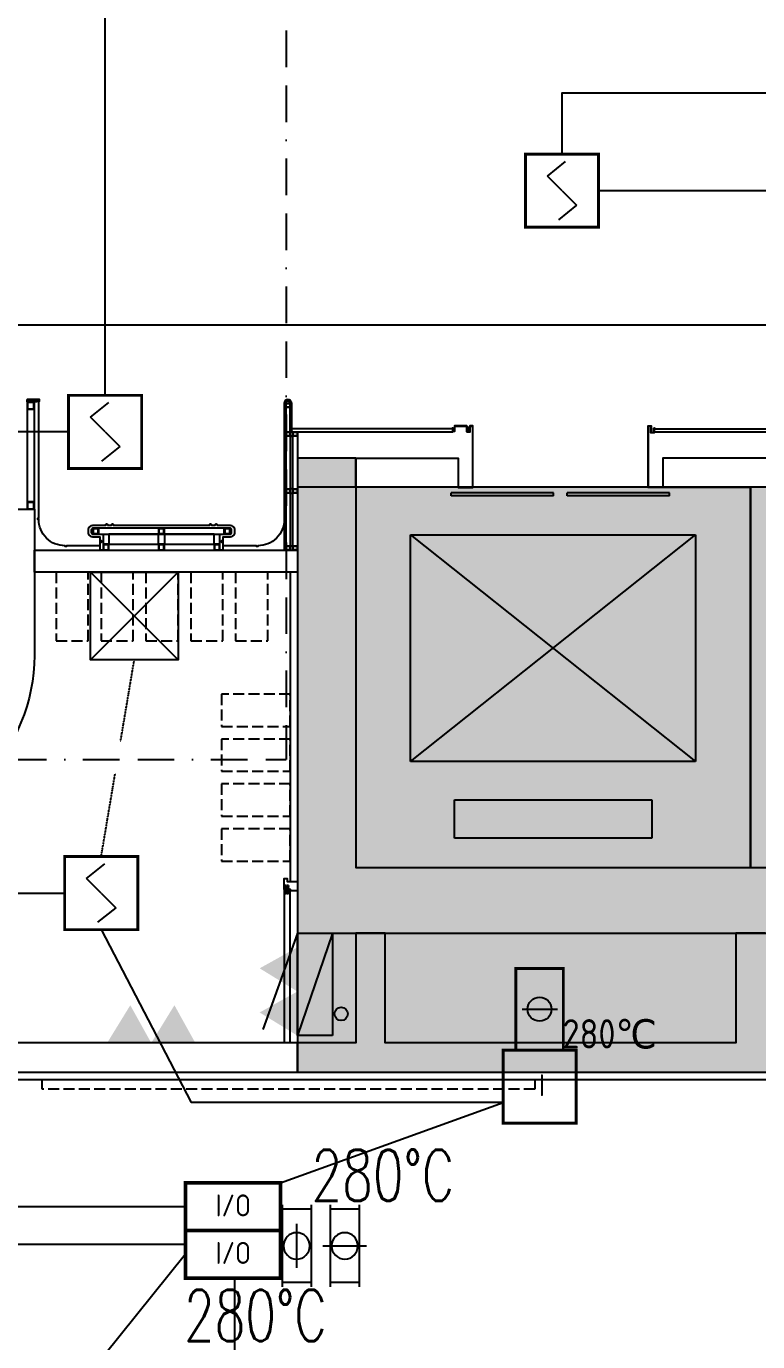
# Model space of a CAD drawing. Extents: x -284868 to 304789, y -137694 to 137894.
# Drawn here: x 200333 to 205338, y -105532 to -96536 of the extents above; entities that cross this region are included whole.
import ezdxf
from ezdxf.enums import TextEntityAlignment as Align

# ---------------------------------------------------------------- set-up
doc = ezdxf.new("R2010")
doc.units = 0
doc.set_wipeout_variables(frame=1)
doc.linetypes.add('BORDER2', pattern=[0.875, 0.25, -0.125, 0.25, -0.125, 0, -0.125])
doc.linetypes.add('DASH', pattern=[0.35, 0.25, -0.1])
doc.layers.get('0').update_dxf_attribs({"linetype": 'CONTINUOUS'})
for name, color, linetype in [('0-墙', 4, 'CONTINUOUS'), ('0-建筑柱体', 251, 'CONTINUOUS'), ('0-消防栓(给排水)', 9, 'CONTINUOUS'), ('0-电梯', 3, 'CONTINUOUS'), ('0-非设计区域', 251, 'CONTINUOUS'), ('E-FIRE-CIRC', 120, 'CONTINUOUS'), ('E-FIRE-EQPM', 3, 'CONTINUOUS'), ('EQUIP-消防', 3, 'CONTINUOUS'), ('EQUIP-通讯', 3, 'CONTINUOUS'), ('P-完成面', 42, 'CONTINUOUS'), ('P-平面家具', 3, 'CONTINUOUS'), ('P-门扇', 6, 'CONTINUOUS'), ('WIRE-消防电源', 2, 'TG_D'), ('WIRE-照明', 130, 'CONTINUOUS'), ('WIRE-电话插孔', 120, 'BORDER2'), ('WIRE-网络', 130, 'BORDER2')]:
    doc.layers.add(name, color=color, linetype=linetype)
doc.layers.add('暖通-排烟-阀门-消防', color=7, linetype='CONTINUOUS', lineweight=25)
doc.styles.add('_TEL_ATTDEF', font='GBENOR', dxfattribs={"width": 0.8, "height": 3, "bigfont": 'GBCBIG'})
doc.styles.add('_TEL_DIM', font='SIMPLEX', dxfattribs={"width": 0.8, "height": 3.5, "bigfont": 'HZTXT'})
doc.styles.add('HZF', font='ROMANS2', dxfattribs={"width": 0.7, "bigfont": 'HZDF2'})
doc.styles.get("Standard").update_dxf_attribs({"font": 'GBENOR', "bigfont": 'GBCBIG'})
doc.styles.add('TG_LINETYPE', font='SIMPLEX', dxfattribs={"width": 0.8, "height": 3, "bigfont": 'HZTXT'})
doc.linetypes.add('TG_D', pattern='A,2,-0.3,["D",TG_LINETYPE,S=0.1,R=0,X=-0.23,Y=-0.15],0', length=2.3)

# ---------------------------------------------------------------- blocks, each defined once
blk = doc.blocks.new('213r5467')
for p, q in [((-90909.2, -260063), (-90909.2, -260325.5)), ((-89559.2, -260063), (-90909.2, -260063)), ((-89559.2, -260325.5), (-89559.2, -260063)), ((-90909.2, -260325.5), (-89559.2, -260325.5)), ((-91209.2, -260588), (-91209.2, -262138)), ((-89259.2, -260588), (-91209.2, -260588)), ((-91209.2, -260588), (-89259.2, -262138)), ((-91209.2, -262138), (-89259.2, -260588)), ((-89259.2, -262138), (-89259.2, -260588)), ((-91209.2, -262138), (-89259.2, -262138))]:
    blk.add_line(p, q)
blk.add_lwpolyline([(-88884.2, -262463), (-91584.2, -262463), (-91584.2, -259863), (-88884.2, -259863), (-88884.2, -262463)])
blk = doc.blocks.new('sgASGHHHH')
for points in [[(-109045.8, -917824), (-109045.8, -921074), (-108645.8, -920624), (-108645.8, -917824)], [(-108645.8, -920624), (-109045.8, -921074), (-102995.8, -921074), (-102879.2, -920774), (-102995.8, -920624)]]:
    blk.add_hatch(color=256).paths.add_polyline_path(points)
at = {"color": 4}
for p, q in [((-109045.8, -917824), (-109045.8, -921074)), ((-108645.8, -917824), (-109045.8, -917824)), ((-108645.8, -917824), (-108645.8, -920624)), ((-108645.8, -920624), (-102995.8, -920624)), ((-109045.8, -921074), (-102995.8, -921074))]:
    blk.add_line(p, q, dxfattribs=at)
blk = doc.blocks.new('A$C5B4E3DF6')
for p, q in [((0, 240), (-658.7, 476.9)), ((-700, 0), (-700, 240)), ((0, 0), (-700, 240)), ((-700, 240), (0, 240)), ((0, 240), (0, 0)), ((0, 0), (-700, 0))]:
    blk.add_line(p, q)
for points in [[(-700, 240), (-541.4, 498.1), (-398.1, 240)], [(-398.1, 240), (-239.5, 498.1), (-96.1, 240)], [(-700, 0), (-700, 240), (0, 0)]]:
    blk.add_solid(points)
blk = doc.blocks.new('A$C3F6147FC')
blk.add_circle((299.5, -3801.1), 45.5)
at = {"rotation": 90}
blk.add_blockref('A$C5B4E3DF6', (240, -3250), dxfattribs=at)
blk = doc.blocks.new('$DORLIB2D$00000127')
at = {"color": 0}
for points in [[(-0.5333, 0.7949), (-0.5333, 0.6904)], [(-0.0333, 0.7949), (-0.5333, 0.7949)], [(-0.0333, 0.7949), (-0.0333, 0.6904)], [(0.5333, 0.7949), (0.0333, 0.7949)], [(0.0333, 0.7949), (0.0333, 0.6904)], [(0.5333, 0.7949), (0.5333, 0.6904)], [(-0.0333, 0.6904), (-0.5333, 0.6904)], [(0.5333, 0.6904), (0.0333, 0.6904)], [(0.5, 0.5), (-0.5, 0.5)]]:
    blk.add_lwpolyline(points, dxfattribs=at)
blk = doc.blocks.new('A$C611527F21')
h = blk.add_hatch(color=7)
h.dxf.hatch_style = 1
h.set_gradient(color1=(255, 255, 255), color2=(255, 255, 0), tint=1, name='CYLINDER')
h.paths.add_polyline_path([(1340, -405), (1340, -380), (1320, -380), (1320, -406), (1325, -410), (1335, -410)])
for points in [[(60, -375), (60, -405), (55, -405), (55, -400), (56.5, -400), (56.5, -403.5), (58.5, -403.5), (58.5, -373.5), (81.5, -373.5), (81.5, -418.5), (98.5, -418.5), (98.5, 0), (0, 0), (0, 1.5), (100, 1.5), (100, -420), (80, -420), (80, -375), (60, -375)], [(1438.5, -400), (1438.5, -403.5), (1436.5, -403.5), (1436.5, -383.5), (1423.5, -383.5), (1423.5, -418.5), (1341.5, -418.5), (1341.5, -378.5), (1318.5, -378.5), (1318.5, -418.5), (1301.5, -418.5), (1301.5, 0), (1400, 0), (1400, 1.5), (1300, 1.5), (1300, -420), (1320, -420), (1320, -380), (1340, -380), (1340, -420), (1425, -420), (1425, -385), (1435, -385), (1435, -405), (1440, -405), (1440, -400), (1438.5, -400)]]:
    blk.add_lwpolyline(points)
blk.add_lwpolyline([(1340, -405), (1340, -380), (1320, -380), (1320, -406), (1325, -410), (1335, -410)], close=True)
blk = doc.blocks.new('A$C67A6433D')
at = {"linetype": 'DASH', "ltscale": 0.03}
blk.add_wipeout([(30.7, 0), (-28.1, 0), (-28.1, 25.8), (30.7, 25.8)], dxfattribs=at)
for p, q in [((-25.8, 19.5), (-22.7, 19)), ((-25.4, 13.4), (-18.7, 4.2)), ((-20.9, 18.6), (-9.1, 16.4)), ((-20.3, 1.6), (-20.3, 0)), ((-18.9, 12.6), (-11.9, 2.9)), ((-17.9, 11.2), (-6.8, 9.1)), ((-16, 8.5), (-6.1, 8.5)), ((-16, 2.9), (-0.3, 2.9)), ((-13, 24.2), (-13, 25.8)), ((-12.3, 23.4), (-12.3, 24.7)), ((-12.3, 24.7), (0, 24.7)), ((-8.8, 11.8), (-8.7, 20.7)), ((-8.7, 16.4), (-8.7, 20.7)), ((-1.5, 4), (-7.9, 10.2)), ((-1.9, 19.2), (-3.5, 14.1)), ((0.4, 9.4), (-2.8, 11.9)), ((2.6, 9.4), (5.8, 11.9)), ((30.4, 25.8), (3, 25.8)), ((14.9, 24.7), (3, 24.7)), ((18.6, 2.9), (3.3, 2.9)), ((4.5, 4), (10.9, 10.2)), ((4.9, 19.2), (6.5, 14.1)), ((18.6, 8.5), (9.1, 8.5)), ((11.8, 11.8), (11.7, 20.7)), ((23.5, 18.6), (11.7, 16.4)), ((20.5, 11.2), (12.3, 9.7)), ((21.5, 12.6), (14.5, 2.9)), ((14.9, 23.4), (14.9, 24.7)), ((15.6, 24.2), (15.6, 25.8)), ((28, 13.4), (21.4, 4.2)), ((22.9, 1.6), (22.9, 0)), ((28.4, 19.5), (25.4, 19))]:
    blk.add_line(p, q, dxfattribs=at)
for points in [[(0, 9.7), (0, 25.8), (-27.7, 25.8), (-27.7, 0), (0, 0), (0, 2.7)], [(3, 9.7), (3, 25.8), (30.7, 25.8), (30.7, 0), (3, 0), (3, 2.7)]]:
    blk.add_lwpolyline(points, dxfattribs=at)
for points in [[(-13, 24.2), (-13, 24.2), (-25.8, 24.2, 0.414214), (-26.5, 23.4), (-26.5, 2.4, 0.414214), (-25.8, 1.6), (-20.3, 1.6)], [(-12.3, 23.4), (-25, 23.4, 0.414214), (-25.8, 22.6), (-25.8, 16.8)], [(-25.8, 14), (-25.8, 5, 0.414214), (-25, 4.2), (-18.7, 4.2)], [(14.9, 23.4), (27.6, 23.4, -0.414214), (28.4, 22.6), (28.4, 16.8)], [(15.6, 24.2), (15.6, 24.2), (28.4, 24.2, -0.414214), (29.2, 23.4), (29.2, 2.4, -0.414214), (28.4, 1.6), (22.9, 1.6)], [(28.4, 14), (28.4, 5, -0.414214), (27.6, 4.2), (21.4, 4.2)]]:
    blk.add_lwpolyline(points, format="xyb", dxfattribs=at)
for centre in [(-22.5, 15.4), (-5.1, 20.7), (1.5, 6), (8.1, 20.7), (25.1, 15.4)]:
    blk.add_circle(centre, 1.99, dxfattribs=at)
for centre, radius, start, end in [((-22.5, 15.4), 3.58, 338.85628, 221.96096), ((-17.6, 13.5), 1.59, 158.85628, 216.02452), ((-16, 6.5), 3.58, 211.82128, 270), ((-6.8, 11.8), 1.99, 178.25247, 238.26721), ((-5.1, 20.7), 3.58, 334.84516, 179.12624), ((-1.6, 13.5), 1.99, 160.89293, 232.11387), ((1.5, 6), 3.58, 213.03161, 326.96839), ((1.5, 6), 3.58, 72.86559, 107.13441), ((8.1, 20.7), 3.58, 0.87376, 205.15484), ((4.6, 13.5), 1.99, 307.88613, 19.10707), ((9.8, 11.8), 1.99, 301.73279, 1.74753), ((12, 11.2), 1.59, 222.33862, 280.57582), ((18.6, 6.5), 3.58, 270, 328.17872), ((25.1, 15.4), 3.58, 318.03904, 201.14372), ((20.2, 13.5), 1.59, 323.97548, 21.14372)]:
    blk.add_arc(centre, radius, start, end, dxfattribs=at)
blk = doc.blocks.new('A$Ccb2b344d')
at = {"layer": 'P-完成面', "color": 251}
for points in [[(0, 0), (30, 0), (30, 30), (0, 30)], [(2, 2), (28, 2), (28, 28), (2, 28)]]:
    blk.add_lwpolyline(points, close=True, dxfattribs=at)
blk = doc.blocks.new('A$C05673959')
at = {"color": 6, "linetype": 'DASH', "ltscale": 80, "elevation": 0}
for points in [[(6, 41), (1, 45), (0, 39)], [(10, 25), (1, 45)], [(17, 47), (20, 52), (23, 47)], [(20, 25), (20, 52)], [(30, 25), (39, 45)], [(34, 41), (39, 45), (40, 39)]]:
    blk.add_lwpolyline(points, dxfattribs=at)
for points in [[(5, 15), (5, 0), (35, 0), (35, 15)], [(10, 15), (30, 15), (30, 25), (10, 25)]]:
    blk.add_lwpolyline(points, close=True, dxfattribs=at)
blk = doc.blocks.new('A$C91fbf63e')
at = {"color": 8}
blk.add_wipeout([(0, 0), (-50, 0), (-50, -50), (0, -50)], dxfattribs=at).dxf.layer = 'P-完成面'
at = {"layer": 'P-完成面'}
h = blk.add_hatch(dxfattribs=at)
h.set_pattern_fill('_USER', color=8, scale=3.749611, angle=225, style=0, double=1, pattern_type=0)
h.set_pattern_definition([(135, (1.25, -48.3284), (2.65138, 2.65138), []), (45, (1.25, -48.3284), (2.65138, -2.65138), [])])
h.paths.add_polyline_path([(-2, -48), (-2, -43), (-47, -43), (-47, -48)])
at = {"layer": 'P-完成面', "color": 3, "elevation": 0}
for points in [[(-3, -48), (-2, -48), (-2, -2), (-48, -2), (-48, -48), (-47, -48), (-47, -50), (-50, -50), (-50, 0), (0, 0), (0, -50), (-3, -50), (-3, -48)], [(-47, -43), (-2, -43), (-2, -48), (-47, -48), (-47, -43)]]:
    blk.add_lwpolyline(points, dxfattribs=at)
at = {"layer": 'P-完成面', "color": 8, "elevation": 0}
blk.add_lwpolyline([(-47, -50), (-3, -50)], dxfattribs=at)
at = {"layer": 'P-完成面', "color": 8}
for centre in [(-47, -43, 0), (-2, -43, 0)]:
    blk.add_arc(centre, 0.722, 234.7473, 305.2527, dxfattribs=at)
at = {"layer": 'P-完成面', "color": 8, "extrusion": (0, 0, -1), "xscale": -0.674219491757518, "yscale": 0.674219491757518, "zscale": -0.674219491757518, "rotation": 180}
blk.add_blockref('A$C05673959', (12, -2, 0), dxfattribs=at)
blk = doc.blocks.new('A$Cfa0514bd')
at = {"layer": 'P-完成面', "color": 251, "ltscale": 3}
for points in [[(0, 0), (40, 0), (40, 40), (0, 40)], [(3, 3), (37, 3), (37, 37), (3, 37)]]:
    blk.add_lwpolyline(points, close=True, dxfattribs=at)
blk = doc.blocks.new('A$C55830984')
at = {"layer": 'P-完成面', "color": 251}
for points in [[(-50, 50), (0, 50), (0, 0), (-50, 0)], [(-47, 47), (-3, 47), (-3, 3), (-47, 3)]]:
    blk.add_lwpolyline(points, close=True, dxfattribs=at)
blk = doc.blocks.new('A$Ca6733954')
for points in [[(0, 0), (-158.6, 258.1), (-301.9, 0)], [(301.9, 0), (143.3, 258.1), (0, 0)]]:
    blk.add_solid(points)
blk = doc.blocks.new('$equip$00002649')
for p, q in [((-0.5, 0.5), (-0.5, -0.5)), ((0.5, 0.5), (-0.5, 0.5)), ((-0.2, 0.2), (0.05, 0.4)), ((0.5, -0.5), (0.5, 0.5)), ((0, 0), (-0.2, 0.2)), ((0, 0), (0.2, -0.2)), ((0.2, -0.2), (-0.05, -0.4)), ((-0.5, -0.5), (0.5, -0.5))]:
    blk.add_line(p, q)
at = {"const_width": 0.04}
blk.add_lwpolyline([(-0.5, 0.5), (0.5, 0.5), (0.5, -0.5), (-0.5, -0.5), (-0.5, 0.5), (0.5, 0.5)], dxfattribs=at)
for p in [(0, 0.5), (-0.5, 0), (0.5, 0), (0, -0.5)]:
    blk.add_point(p)
at = {"color": 7, "flags": 1}
for tag, height, p in [('A', 0.00002, (0, 0)), ('B', 0.4, (0.762, -0.208))]:
    blk.add_attdef(tag, text='', height=height, dxfattribs=at).set_placement(p, align=Align.MIDDLE_CENTER)
blk = doc.blocks.new('A$Ca154d7f9')
at = {"layer": 'E-FIRE-CIRC', "linetype": 'Continuous'}
blk.add_line((-1715.8, -6171), (-1715.8, 2065.5), dxfattribs=at)
at = {"layer": 'E-FIRE-CIRC'}
for points in [[(1410.8, -4521.6), (1410.8, -4103.1), (12905.8, -4103.1)], [(6562.8, -4771.6), (1660.8, -4771.6)]]:
    blk.add_lwpolyline(points, dxfattribs=at)
at = {"layer": 'WIRE-电话插孔', "ltscale": 1000}
blk.add_line((-477.5, 14700), (-477.5, -8661.3), dxfattribs=at)
at = {"layer": 'E-FIRE-EQPM', "xscale": 500, "yscale": 500, "zscale": 500}
blk.add_blockref('$equip$00002649', (-1715.8, -6421), dxfattribs=at)
blk = doc.blocks.new('*U449')
for p, q in [((-100, 280), (-100, -280)), ((100, 280), (100, -280)), ((-100, 250), (100, 250)), ((150, 0), (-150, 0)), ((-100, -250), (100, -250))]:
    blk.add_line(p, q)
blk.add_circle((0, 0), 90)
blk = doc.blocks.new('*U451')
for p, q in [((-100, 280), (-100, -280)), ((100, 280), (100, -280)), ((-100, 250), (100, 250)), ((0, 150), (0, -150)), ((-100, -250), (100, -250))]:
    blk.add_line(p, q)
blk.add_circle((0, 0), 90)
blk = doc.blocks.new('A$C280647be')
at = {"layer": '暖通-排烟-阀门-消防', "xscale": -1}
for name, p in [('*U451', (-405, -11887.8)), ('*U449', (-76.2, -11887.8))]:
    blk.add_blockref(name, p, dxfattribs=at)
at = {"layer": '暖通-排烟-阀门-消防', "style": 'HZF', "width": 0.7}
for p in [(184.8, -11405), (-688.2, -12363.8)]:
    blk.add_text('280%%dC', height=350, dxfattribs=at).set_placement(p, align=Align.MIDDLE_CENTER)
blk = doc.blocks.new('$equip$00002773')
for p, q in [((0.65, 0.65), (-0.65, 0.65)), ((-0.65, 0.65), (-0.65, 0)), ((0.65, 0), (0.65, 0.65)), ((-0.65, 0), (0.65, 0))]:
    blk.add_line(p, q)
at = {"const_width": 0.05}
blk.add_lwpolyline([(-0.65, 0.65), (-0.65, 0), (0.65, 0), (0.65, 0.65), (-0.65, 0.65), (-0.65, 0)], dxfattribs=at)
for p in [(0, 0.65), (-0.65, 0.325), (0.65, 0.325), (0, 0)]:
    blk.add_point(p)
at = {"color": 7}
blk.add_attdef('$TEXT$', text='', height=0.3, dxfattribs=at).set_placement((0.006, 0.343), align=Align.MIDDLE_CENTER)
at = {"color": 7, "flags": 1}
for tag, height, p in [('B', 0.4, (0.905, 0.246)), ('A', 0.00002, (0, 0))]:
    blk.add_attdef(tag, text='', height=height, dxfattribs=at).set_placement(p, align=Align.MIDDLE_CENTER)
blk = doc.blocks.new('$equip$00002403')
for p, q in [((-0.328, -0.558), (-0.328, 0.558)), ((0.322, 0.558), (0.322, -0.558)), ((-0.242, 0), (0, 0)), ((0, 0), (0.242, 0))]:
    blk.add_line(p, q)
at = {"lineweight": 20}
for p, q in [((0.322, 0.558), (-0.328, 0.558)), ((-0.328, -0.558), (0.322, -0.558))]:
    blk.add_line(p, q, dxfattribs=at)
at = {"const_width": 0.04}
for points in [[(-0.328, 0.558), (0.322, 0.558), (0.322, -0.558), (-0.328, -0.558), (-0.328, 0.558), (0.322, 0.558)], [(-0.328, -0.558), (-0.328, 0.558)]]:
    blk.add_lwpolyline(points, dxfattribs=at)
blk.add_circle((-0.003, 0), 0.164)
for p in [(-0.003, 0.558), (-0.328, 0), (0.322, 0), (-0.003, -0.558)]:
    blk.add_point(p)
at = {"color": 7, "style": '_TEL_DIM', "flags": 1}
blk.add_attdef('A', text='', height=0.00002, dxfattribs=at).set_placement((0, 0), align=Align.MIDDLE_CENTER)
at = {"color": 7}
blk.add_attdef('$TEXT$', text='', height=0.4, dxfattribs=at).set_placement((0.957, -0.336), align=Align.MIDDLE_CENTER)
blk = doc.blocks.new('$equip$00002772')
for p, q in [((0.5, 0.5), (-0.5, 0.5)), ((-0.5, 0.5), (-0.5, -0.5)), ((0.5, -0.5), (0.5, 0.5)), ((-0.5, -0.5), (0.5, -0.5))]:
    blk.add_line(p, q)
at = {"const_width": 0.04}
blk.add_lwpolyline([(-0.5, 0.5), (0.5, 0.5), (0.5, -0.5), (-0.5, -0.5), (-0.5, 0.5), (0.5, 0.5)], dxfattribs=at)
for p in [(0, 0.5), (-0.5, 0), (0.5, 0), (0, -0.5)]:
    blk.add_point(p)
at = {"color": 7}
blk.add_attdef('$TEXT$', text='', height=0.3, dxfattribs=at).set_placement((0.033, 0.02), align=Align.MIDDLE_CENTER)
at = {"color": 7, "flags": 1}
for tag, height, p in [('A', 0.00002, (0, 0)), ('B', 0.4, (0.755, -0.254))]:
    blk.add_attdef(tag, text='', height=height, dxfattribs=at).set_placement(p, align=Align.MIDDLE_CENTER)

msp = doc.modelspace()

# ---------------------------------------------------------------- linework, layer by layer
at = {"layer": '0-墙'}
msp.add_lwpolyline([(202587.8, -99488.5), (203287.8, -99488.5), (203287.8, -99688.5), (202587.8, -99688.5)], close=True, dxfattribs=at)
for points in [[(205487.8, -99688.5), (206087.8, -99688.5), (206087.8, -99488.5), (204687.8, -99488.5), (204687.8, -99688.5), (205287.8, -99688.5), (205287.8, -102288.5), (205487.8, -102288.5), (205487.8, -99688.5)], [(205387.8, -102738.5), (205187.8, -102738.5), (205187.8, -103488.5), (202787.8, -103488.5), (202787.8, -102738.5), (202587.8, -102738.5), (202587.8, -103488.5), (202187.8, -103488.5), (202187.8, -103688.5), (211687.8, -103688.5)]]:
    msp.add_lwpolyline(points, dxfattribs=at)
at = {"layer": '0-墙', "ltscale": 3}
msp.add_lwpolyline([(199187.8, -102038.5), (198597.8, -102038.5), (198597.8, -103488.5), (198697.8, -103488.5), (198697.8, -103688.5), (198397.8, -103688.5), (198397.8, -101888.5, -0.414214), (198447.8, -101838.5), (199187.8, -101838.5, 0.414214), (200187.8, -100838.5), (200187.8, -99838.5), (200387.8, -99838.5), (200387.8, -100838.5, -0.414214)], format="xyb", close=True, dxfattribs=at)
for points in [[(202187.8, -100118.5), (202187.8, -100268.5), (200387.8, -100268.5), (200387.8, -100118.5)], [(200187.8, -103688.5), (202187.8, -103688.5), (202187.8, -103488.5), (200187.8, -103488.5)]]:
    msp.add_lwpolyline(points, close=True, dxfattribs=at)
at = {"layer": '0-墙', "color": 251}
msp.add_solid([(202787.8, -103488.5), (202787.8, -102738.5), (203017.5, -102909.6), (205187.8, -102738.5)], dxfattribs=at)
at = {"layer": '0-非设计区域', "ltscale": 3}
msp.add_lwpolyline([(211787.8, -95588.5), (211787.8, -99388.5), (208237.8, -99388.5), (208237.8, -99688.5), (202187.8, -99688.5), (202187.8, -103688.5), (211187.8, -103688.5), (211187.8, -106368.5), (216487.8, -106368.5), (216487.8, -117135.8), (217337.8, -117135.8), (217337.8, -118589), (228338.2, -118589), (228338.2, -65088)], dxfattribs=at)
at = {"layer": 'E-FIRE-CIRC'}
for points in [[(200622, -99309.4), (195646.8, -99309.4), (195646.8, -99617.7)], [(199222.8, -102463.5), (200595.5, -102463.5)], [(200845.5, -102713.5), (201459.9, -103895.1)], [(203595.1, -103895.1), (201459.9, -103895.1)], [(202071.4, -104446), (203595.1, -103895.1)], [(201421.4, -104933.5), (199305.9, -107563.4)]]:
    msp.add_lwpolyline(points, dxfattribs=at)
at = {"layer": 'EQUIP-通讯', "ltscale": 3}
msp.add_lwpolyline([(200771.9, -100268.5), (201371.9, -100268.5), (201371.9, -100868.5), (200771.9, -100868.5)], close=True, dxfattribs=at)
for points in [[(200771.9, -100268.5), (201371.9, -100868.5)], [(201371.9, -100268.5), (200771.9, -100868.5)]]:
    msp.add_lwpolyline(points, dxfattribs=at)
at = {"layer": 'P-完成面', "color": 251, "ltscale": 3}
msp.add_line((202187.8, -99338.5), (202187.8, -100088.5), dxfattribs=at)
at = {"layer": 'P-完成面'}
for points in [[(200404.6, -99098.5), (200422.8, -99098.5), (200422.8, -99088.5), (200337.8, -99088.5), (200337.8, -99104.9)], [(200404.6, -99097.3), (200421.6, -99097.3), (200421.6, -99089.7), (200339, -99089.7), (200339, -99104.9)], [(203251.3, -99294.5), (203251.3, -99288.5), (202146.6, -99288.5), (202146.6, -99308.5), (203251.3, -99308.5), (203251.3, -99288.5)], [(204629.3, -99288.5), (206051.3, -99288.5), (206051.3, -99294.5)], [(204629.3, -99288.5), (204629.3, -99308.5), (206051.3, -99308.5), (206051.3, -99288.5)], [(202137.8, -100268.5), (202137.8, -102383.5)], [(202187.8, -102383.5), (202187.8, -102448.5), (202140.8, -102448.5), (202140.8, -102438.5), (202097.8, -102438.5), (202097.8, -102363.5), (202117.8, -102363.5), (202117.8, -102383.5), (202187.8, -102383.5)]]:
    msp.add_lwpolyline(points, dxfattribs=at)
at = {"layer": 'P-完成面', "color": 251}
for points in [[(200421.6, -99097.3), (200339, -99097.3), (200339, -99089.7), (200421.6, -99089.7)], [(200404.6, -99104.9), (200339, -99104.9), (200339, -99097.3), (200404.6, -99097.3)], [(200337.8, -99788.5), (200387.8, -99788.5), (200387.8, -99154.9), (200337.8, -99154.9)], [(202137.8, -99338.5), (202157.8, -99338.5), (202157.8, -99308.5), (202137.8, -99308.5)], [(202137.8, -99728.5), (202157.8, -99728.5), (202157.8, -99698.5), (202137.8, -99698.5)]]:
    msp.add_lwpolyline(points, close=True, dxfattribs=at)
at = {"layer": 'P-完成面'}
for points in [[(200837.8, -100088.5), (200607.8, -100088.5), (200607.8, -100093.5), (200597.8, -100093.5), (200597.8, -100088.5, -0.414214), (200417.8, -99908.5), (200412.8, -99908.5), (200412.8, -99898.5), (200417.8, -99898.5), (200417.8, -99098.5)], [(202147.8, -99288.5), (202147.8, -99113.5, 0.414214), (202122.8, -99088.5), (202122.8, -99088.5, 0.414214), (202097.8, -99113.5), (202097.8, -99898.5), (202102.8, -99898.5), (202102.8, -99908.5), (202097.8, -99908.5, -0.414214), (201917.8, -100088.5), (201917.8, -100093.5), (201907.8, -100093.5), (201907.8, -100088.5), (201677.8, -100088.5)], [(201657.8, -100118.5), (201657.8, -100008.5), (201727.8, -100008.5, 0.414214), (201737.8, -99998.5), (201737.8, -99978.5, 0.414214), (201727.8, -99968.5), (201617.8, -99968.5), (201602.8, -99968.5), (200907.8, -99968.5), (200892.8, -99968.5), (200787.8, -99968.5, 0.414214), (200777.8, -99978.5), (200777.8, -99998.5, 0.414214), (200787.8, -100008.5), (200857.8, -100008.5), (200857.8, -100118.5), (200837.8, -100118.5), (200837.8, -100028.5), (200787.8, -100028.5, -0.414214), (200757.8, -99998.5), (200757.8, -99978.5, -0.414214), (200787.8, -99948.5), (200877.8, -99948.5), (200877.8, -99943.5, -0.414214), (200882.8, -99938.5), (200882.8, -99938.5, -0.414214), (200887.8, -99943.5), (200887.8, -99943.5, 0.414214), (200892.8, -99948.5), (200912.8, -99948.5, 0.414214), (200917.8, -99943.5), (200917.8, -99943.5, -0.414214), (200922.8, -99938.5), (200922.8, -99938.5, -0.414214), (200927.8, -99943.5), (200927.8, -99948.5), (201587.8, -99948.5), (201587.8, -99943.5, -0.414214), (201592.8, -99938.5), (201592.8, -99938.5, -0.414214), (201597.8, -99943.5), (201597.8, -99943.5, 0.414214), (201602.8, -99948.5), (201622.8, -99948.5, 0.414214), (201627.8, -99943.5), (201627.8, -99943.5, -0.414214), (201632.8, -99938.5), (201632.8, -99938.5, -0.414214), (201637.8, -99943.5), (201637.8, -99948.5), (201727.8, -99948.5, -0.414214), (201757.8, -99978.5), (201757.8, -99998.5, -0.414214), (201727.8, -100028.5), (201677.8, -100028.5), (201677.8, -100118.5), (201657.8, -100118.5)], [(199572.8, -103723.5), (199557.8, -103723.5), (199557.8, -103738.5), (211137.8, -103738.5), (211137.8, -106118.5), (210237.8, -106118.5), (210237.8, -107568.5), (202938.9, -107568.5), (202938.9, -106118.6), (197438.5, -106118.6), (197438.5, -106468.6, -0.414239), (197338.5, -106568.6), (196958.6, -106568.6)]]:
    msp.add_lwpolyline(points, format="xyb", dxfattribs=at)
at = {"layer": 'P-完成面', "color": 251}
msp.add_lwpolyline([(202099, -100118.5), (202099, -99113.5, -0.414214), (202122.8, -99089.7, -0.414214), (202146.6, -99113.5), (202146.6, -99308.5), (202137.8, -99308.5), (202137.8, -99113.5, 0.414214), (202122.8, -99098.5, 0.414214), (202107.8, -99113.5), (202107.8, -100118.5)], format="xyb", close=True, dxfattribs=at)
at = {"layer": 'P-完成面', "color": 251, "ltscale": 3}
for points in [[(202137.8, -100088.5), (202157.8, -100088.5), (202157.8, -99338.5), (202137.8, -99338.5)], [(201687.8, -99968.5), (200827.8, -99968.5), (200827.8, -100008.5), (201687.8, -100008.5)], [(200897.8, -100078.5), (201617.8, -100078.5), (201617.8, -100008.5), (200897.8, -100008.5)], [(201237.8, -100008.5), (201277.8, -100008.5), (201277.8, -100078.5), (201237.8, -100078.5)]]:
    msp.add_lwpolyline(points, close=True, dxfattribs=at)
at = {"layer": 'P-完成面'}
msp.add_lwpolyline([(202137.8, -102441.5), (202097.8, -102441.5), (202097.8, -103485.5), (202137.8, -103485.5)], close=True, dxfattribs=at)
at = {"layer": 'P-平面家具', "linetype": 'DASH', "ltscale": 300}
for points in [[(200537.2, -100268.5), (200537.2, -100738.5), (200757.2, -100738.5), (200757.2, -100268.5)], [(200844.2, -100268.5), (200844.2, -100738.5), (201064.2, -100738.5), (201064.2, -100268.5)], [(201151.3, -100268.5), (201151.3, -100738.5), (201371.3, -100738.5), (201371.3, -100268.5)], [(201458.3, -100268.5), (201458.3, -100738.5), (201678.3, -100738.5), (201678.3, -100268.5)], [(201765.3, -100268.5), (201765.3, -100738.5), (201985.3, -100738.5), (201985.3, -100268.5)], [(202137.8, -101103.4), (201667.8, -101103.4), (201667.8, -101323.4), (202137.8, -101323.4)], [(202137.8, -101410.4), (201667.8, -101410.4), (201667.8, -101630.4), (202137.8, -101630.4)], [(202137.8, -101717.4), (201667.8, -101717.4), (201667.8, -101937.4), (202137.8, -101937.4)], [(202137.8, -102024.5), (201667.8, -102024.5), (201667.8, -102244.5), (202137.8, -102244.5)], [(200441.2, -103738.5), (203811.7, -103738.5), (203811.7, -103804), (200441.2, -103804)]]:
    msp.add_lwpolyline(points, close=True, dxfattribs=at)
at = {"layer": 'WIRE-消防电源', "ltscale": 1000}
for points in [[(213750.1, -98578.6), (199138.6, -98578.6)], [(201421.4, -104608.5), (199060.3, -104608.5), (199060.3, -102788.5)], [(191583.1, -109734.9), (191583.1, -104864), (201421.4, -104864)], [(212956.6, -116084.4), (212956.6, -106812.2), (210775.4, -106812.2), (210775.4, -105595.7), (201758.9, -105595.7), (201758.9, -105096)]]:
    msp.add_lwpolyline(points, dxfattribs=at)
at = {"layer": 'WIRE-电话插孔', "ltscale": 1000}
msp.add_lwpolyline([(198095.4, -101813.5), (198095.4, -101549.8), (202110.3, -101549.8)], dxfattribs=at)
at = {"layer": 'WIRE-网络'}
for points in [[(200978.3, -101424.4), (201071.9, -100868.5)], [(200845.5, -102213.5), (200941.7, -101642.4)]]:
    msp.add_lwpolyline(points, dxfattribs=at)

# ---------------------------------------------------------------- block references
at = {"layer": '0-建筑柱体'}
msp.add_blockref('sgASGHHHH', (311233.6, 818335.5), dxfattribs=at)
at = {"layer": '0-消防栓(给排水)', "color": 0}
msp.add_blockref('A$C3F6147FC', (202187.8, -99488.5), dxfattribs=at)
at = {"layer": '0-电梯', "xscale": -1, "rotation": 180}
msp.add_blockref('213r5467', (294171.9, -362151.5), dxfattribs=at)
at = {"layer": '0-非设计区域', "color": 1, "ltscale": 3, "xscale": -1, "rotation": 180}
for p in [(202107.8, -99113.5), (202157.8, -99308.5), (202157.8, -99698.5), (202107.8, -100088.5), (202157.8, -100088.5)]:
    msp.add_blockref('A$Ccb2b344d', p, dxfattribs=at)
at = {"layer": 'E-FIRE-EQPM'}
ref = msp.add_blockref('$equip$00002403', (203846.7, -103258), dxfattribs=dict(at, xscale=500, yscale=500, zscale=500))
ref.add_attrib('$TEXT$', '280℃', dxfattribs={"layer": '0', "color": 7, "height": 200, "style": '_TEL_ATTDEF'}).set_placement((204325.2, -103426), align=Align.MIDDLE_CENTER)
ref = msp.add_blockref('$equip$00002772', (203845.1, -103787.1), dxfattribs=dict(at, xscale=500, yscale=500, zscale=500))
ref.add_attrib('$TEXT$', 'I', dxfattribs={"layer": '0', "color": 7, "height": 150, "style": '_TEL_ATTDEF'}).set_placement((203861.5, -103777.2), align=Align.MIDDLE_CENTER)
at = {"layer": 'EQUIP-消防', "ltscale": 3, "xscale": 500, "yscale": 500, "zscale": 500}
for p in [(203998.6, -97660.1), (200845.5, -102463.5)]:
    msp.add_blockref('$equip$00002649', p, dxfattribs=at)
at = {"layer": 'EQUIP-消防', "xscale": 499.9999999999999, "yscale": 499.9999999999999, "zscale": 499.9999999999999}
for p in [(201746.4, -104771), (201746.4, -105096)]:
    msp.add_blockref('$equip$00002773', p, dxfattribs=at).add_auto_attribs({'$TEXT$': 'I/O'})
at = {"layer": 'P-完成面', "color": 1, "ltscale": 3, "xscale": -1, "rotation": 180}
for p in [(200387.8, -99104.9), (200387.8, -99788.5)]:
    msp.add_blockref('A$C55830984', p, dxfattribs=at)
at = {"layer": 'P-完成面', "color": 251, "xscale": -1, "rotation": 180}
for p in [(202107.8, -99308.5), (202107.8, -99698.5)]:
    msp.add_blockref('A$Ccb2b344d', p, dxfattribs=at)
at = {"layer": 'P-完成面', "rotation": 180}
msp.add_blockref('A$C611527F21', (204687.8, -99688.5), dxfattribs=at)
at = {"layer": 'P-完成面', "color": 1, "ltscale": 3}
for p in [(200787.8, -100008.5), (201237.8, -100008.5), (201687.8, -100008.5), (201237.8, -100118.5)]:
    msp.add_blockref('A$Cfa0514bd', p, dxfattribs=at)
at = {"layer": 'P-平面家具', "linetype": 'DASH', "ltscale": 300, "xscale": -1}
msp.add_blockref('A$Ca6733954', (201187.8, -103488.5), dxfattribs=at)
at = {"layer": 'P-门扇', "xscale": 1400, "yscale": -200, "zscale": 1400}
msp.add_blockref('$DORLIB2D$00000127', (203987.8, -99588.5), dxfattribs=at)

# ---------------------------------------------------------------- next in the draw order: block references
at = {"layer": 'P-完成面', "rotation": 270}
msp.add_blockref('A$C67A6433D', (202102.8, -102438.5), dxfattribs=at)

# ---------------------------------------------------------------- next in the draw order: hatches: boundary and pattern name
at = {"layer": '0-非设计区域', "ltscale": 3}
h = msp.add_hatch(dxfattribs=at)
h.set_pattern_fill('ANGLE', color=256, scale=100)
h.set_pattern_definition([(0, (-222963.06, 278012.8), (0, 698.5), [508, -190.5]), (90, (-222963.06, 278012.8), (-698.5, 4e-14), [508, -190.5])])
h.paths.add_polyline_path([(202687.8, -67385.8), (202687.8, -75488.5), (200387.8, -75488.5), (200387.8, -94382), (202187.8, -94382), (202187.8, -95588.5), (211787.8, -95588.5), (211787.8, -99388.5), (208237.8, -99388.5), (208237.8, -99688.5), (202187.8, -99688.5), (202187.8, -103688.5), (211187.8, -103688.5), (211187.8, -106368.5), (216487.8, -106368.5), (216487.8, -117135.8), (217337.8, -117135.8), (217337.8, -118589), (228338.2, -118589), (228338.2, -65088), (217337.8, -65088), (217337.8, -67385.8), (215837.8, -67385.8), (215837.8, -65088.5), (203337.8, -65088.5), (203337.8, -67385.8)])

# ---------------------------------------------------------------- next in the draw order: block references
at = {"layer": 'P-完成面', "ltscale": 3, "yscale": 0.2000203023842177, "zscale": 0.2000203023842177}
for p, xscale, rotation in [((200847.8, -100053.5, 0), -0.2000203023842177, 270.0000000000509), ((201667.8, -100053.5, 0), 0.2000203023842177, 89.99999999994913)]:
    msp.add_blockref('A$C91fbf63e', p, dxfattribs=dict(at, xscale=xscale, rotation=rotation))

# ---------------------------------------------------------------- next in the draw order: block references
at = {"layer": 'E-FIRE-CIRC'}
msp.add_blockref('A$C280647be', (202587.8, -92988.5), dxfattribs=at)
at = {"layer": 'P-完成面', "color": 1, "ltscale": 3}
for p in [(200857.8, -100118.5), (201617.8, -100118.5)]:
    msp.add_blockref('A$Cfa0514bd', p, dxfattribs=at)
at = {"layer": 'WIRE-照明'}
msp.add_blockref('A$Ca154d7f9', (202587.8, -92888.5), dxfattribs=at)

doc.saveas('drawing.dxf')
